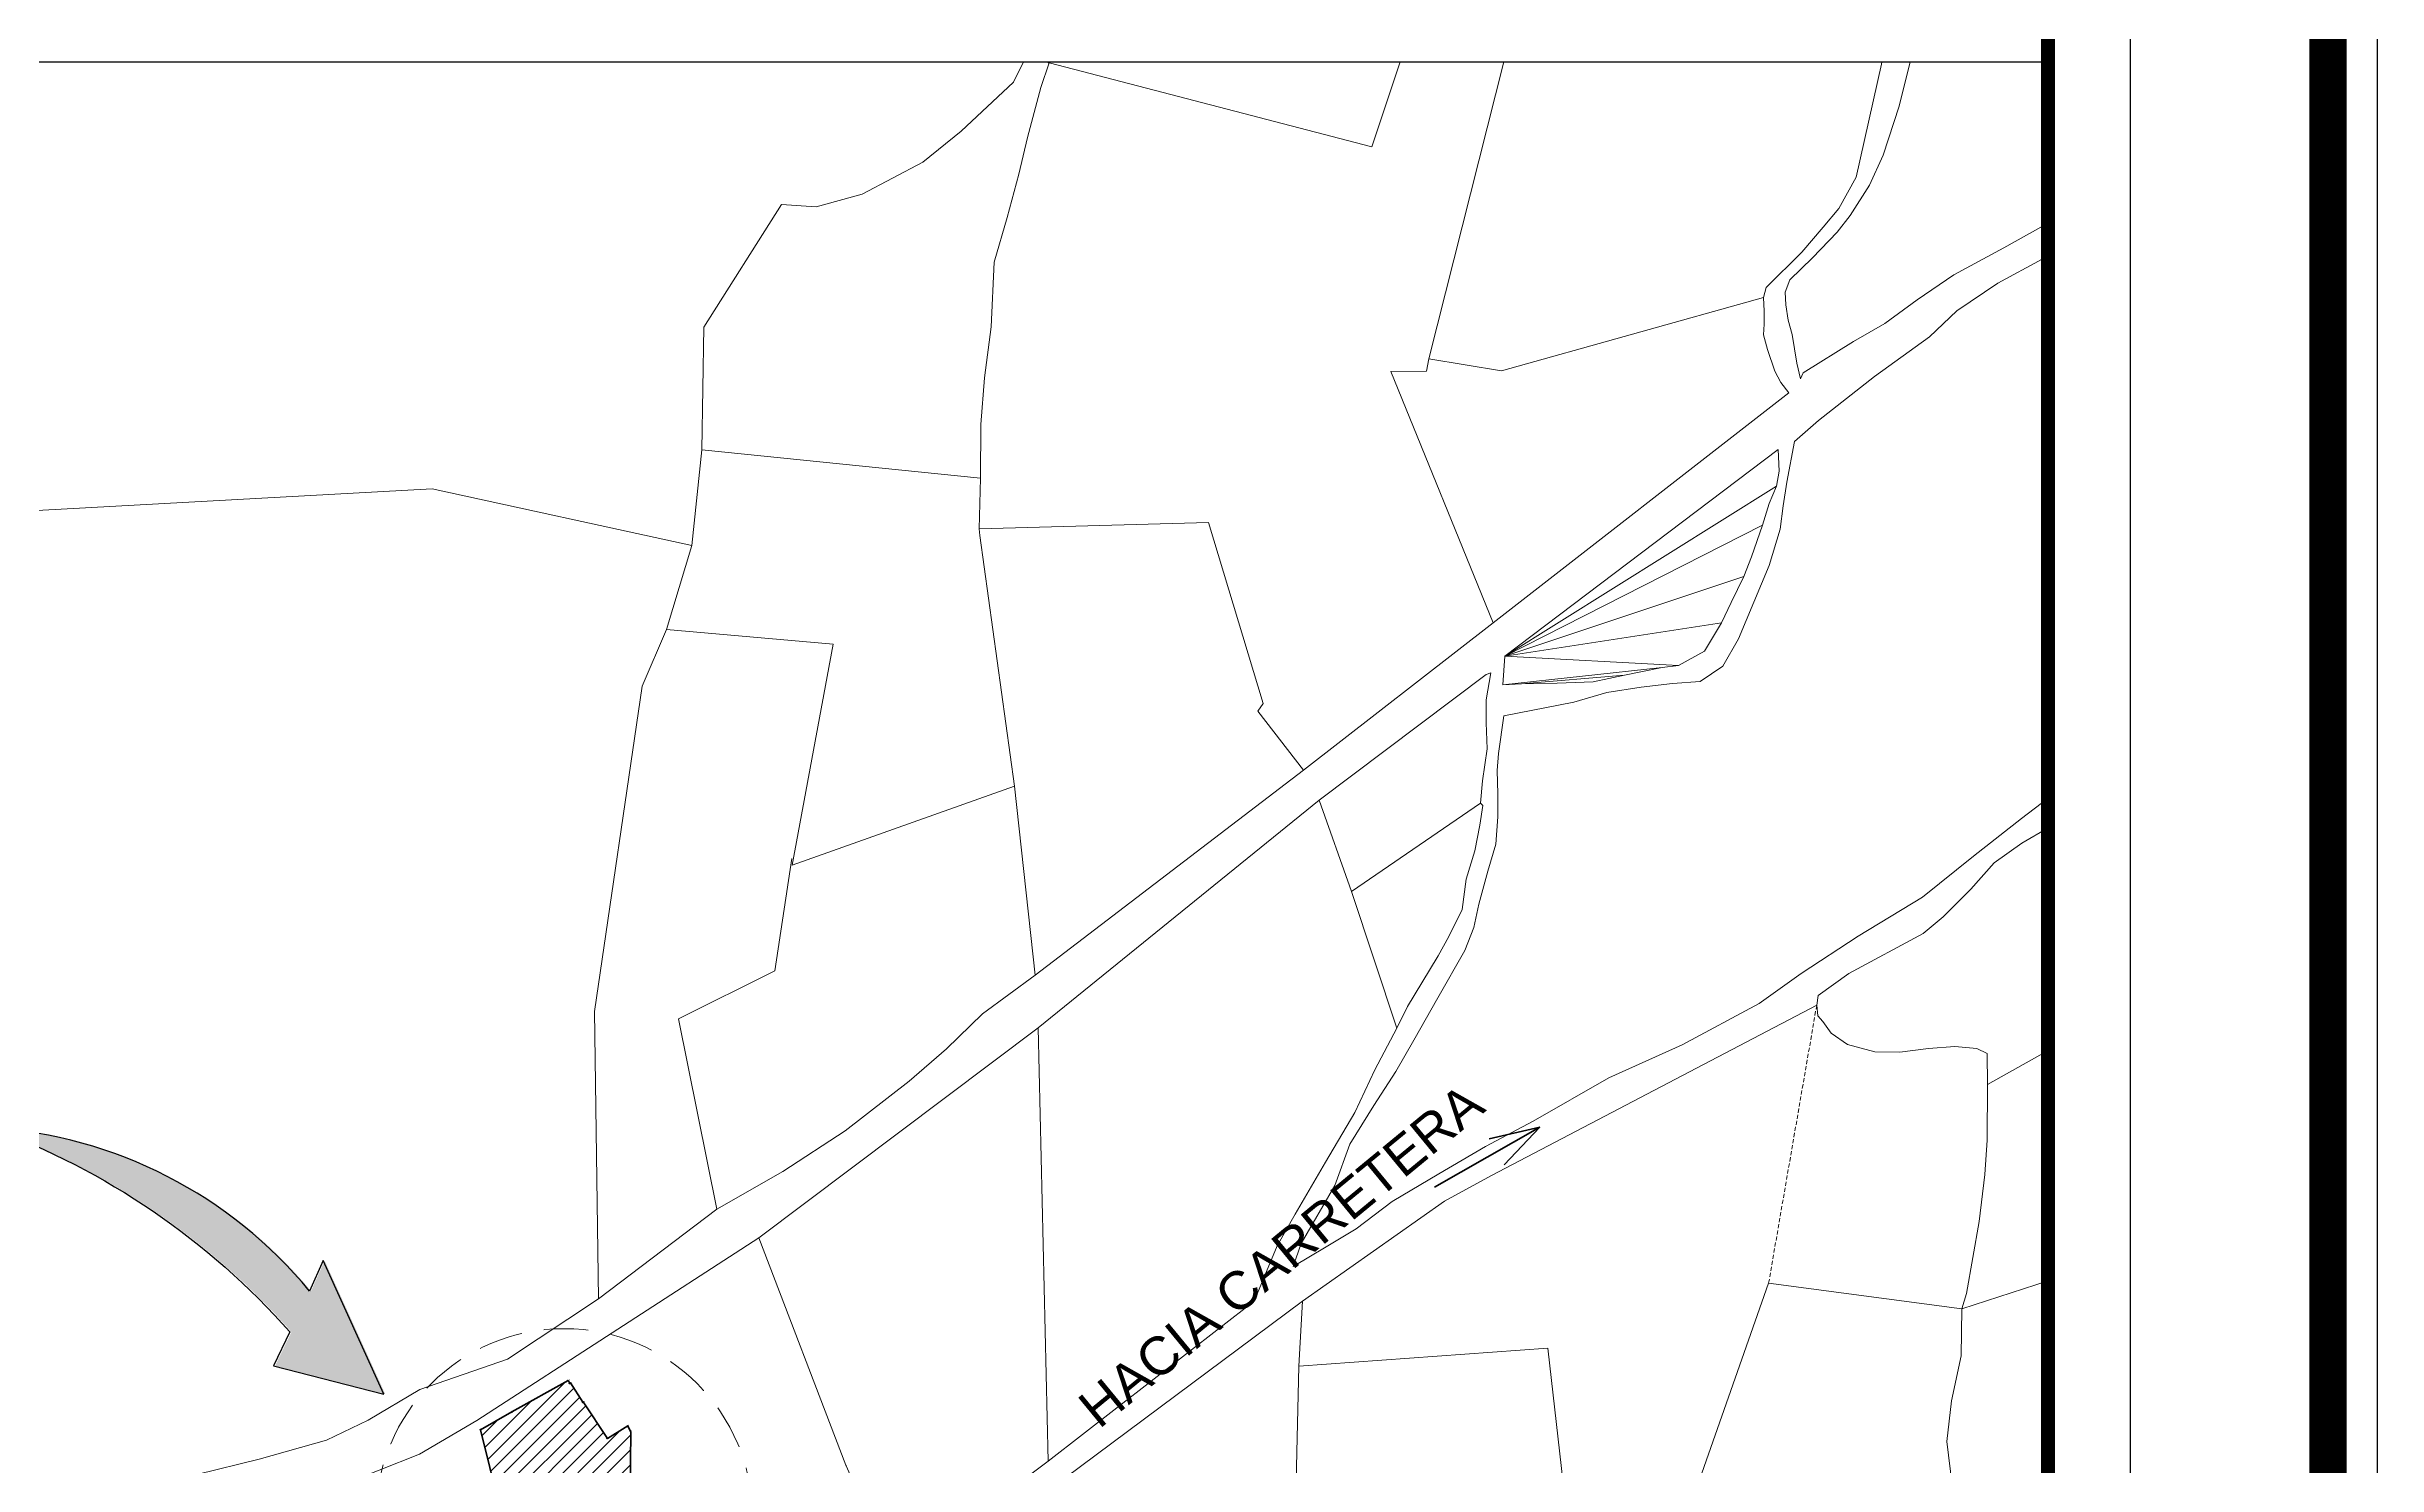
# Model space of a CAD drawing. Header units: millimetres. Extents: x -6666 to 12802, y -941 to 4807.
# Drawn here: x 969.3 to 1110.9, y 1653.5 to 1739.7 of the extents above; entities that cross this region are included whole.
import ezdxf

# ---------------------------------------------------------------- set-up
doc = ezdxf.new("R2010")
doc.units = ezdxf.units.MM
doc.linetypes.add('HIDDEN', pattern=[0.375, 0.25, -0.125])
doc.linetypes.add('OCULTA3', pattern=[0.44999999999999996, 0.3, -0.15])
for name, color, linetype in [('2', 1, 'Continuous'), ('3', 7, 'Continuous'), ('4', 7, 'Continuous'), ('CVL_CUADCON_TX', 2, 'Continuous')]:
    doc.layers.add(name, color=color, linetype=linetype)
doc.layers.add('Point', color=5, linetype='Continuous', lineweight=100)
doc.layers.add('Point_Name', color=1, linetype='Continuous', lineweight=100)
doc.styles.add('PUNTOS PI', font='arial.ttf', dxfattribs={"height": 2.75})
doc.styles.get("Standard").update_dxf_attribs({"font": 'arial.ttf'})

msp = doc.modelspace()

# ---------------------------------------------------------------- hatches: boundary and pattern name
h = msp.add_hatch(color=256)
h.dxf.hatch_style = 1
edge = h.paths.add_edge_path()
edge.add_arc((950.8362970692251, 1632.179353917089), 44.50050200015207, 41.424748044740284, 70.14773319106831, ccw=False)
edge.add_line((984.2039018245559, 1661.622479280994), (983.2032852950651, 1659.559337010213))
edge.add_line((983.2032852950651, 1659.559337010213), (989.8998258127976, 1657.847850325124))
edge.add_line((989.8998258127976, 1657.847850325124), (986.2140923463885, 1665.957103262262))
edge.add_line((986.2140923463885, 1665.957103262262), (985.3909378515236, 1664.102550640308))
edge.add_arc((964.2537052282278, 1646.723001881109), 27.36478244063536, 39.4278772044463, 86.44921827342435)
h = msp.add_hatch()
h.set_pattern_fill('ANSI31', color=6, scale=0.2)
h.set_pattern_definition([(45, (-2.5, 959.687443825379), (-0.4490128060534577, 0.4490128060534577), [])])
h.paths.add_polyline_path([(1004.808636273436, 1655.549302556898), (1004.633689246122, 1655.920404484003), (1003.387105219805, 1655.16346221156), (1001.913426538642, 1657.37441596081), (1001.900799824896, 1657.363495956078), (1001.144588253126, 1658.535960747577), (1001.097366626716, 1658.505601989287), (1001.001416706065, 1658.679770629756), (997.5746221007939, 1656.773870084524), (997.580300598398, 1656.764265039559), (995.6793035911323, 1655.686883208268), (997.941991855896, 1646.540786857549), (998.0510788811989, 1646.558765759339), (998.8735564854396, 1643.251171341861), (999.4848862863709, 1641.069865161361), (1002.961447767298, 1643.376296909172), (1004.523264068146, 1644.415340109631), (1004.690010950704, 1645.051236091115)])
h.paths.add_polyline_path([(998.0304197552266, 1646.578616953266), (998.1790043391284, 1646.578616953266), (998.1790043391284, 1646.674745875503), (998.0304197552266, 1646.674745875503)], flags=24)
h.paths.add_polyline_path([(997.911640674725, 1646.559789392978), (998.0602252586268, 1646.559789392978), (998.0602252586268, 1646.655918315215), (997.911640674725, 1646.655918315215)], flags=25)
h.paths.add_polyline_path([(995.6632821040928, 1655.681980411542), (995.8118666879946, 1655.681980411542), (995.8118666879946, 1655.778109333779), (995.6632821040928, 1655.778109333779)], flags=9)
h.paths.add_polyline_path([(997.5756307199351, 1656.766681715214), (997.7242153038369, 1656.766681715214), (997.7242153038369, 1656.862810637451), (997.5756307199351, 1656.862810637451)], flags=25)
h.paths.add_polyline_path([(997.5808277325939, 1656.777557758961), (997.7294123164957, 1656.777557758961), (997.7294123164957, 1656.873686681198), (997.5808277325939, 1656.873686681198)], flags=25)
h.paths.add_polyline_path([(1000.958522446371, 1658.659755943899), (1001.107107030273, 1658.659755943899), (1001.107107030273, 1658.755884866136), (1000.958522446371, 1658.755884866136)], flags=9)
h.paths.add_polyline_path([(1001.060507160915, 1658.496664546777), (1001.209091744817, 1658.496664546777), (1001.209091744817, 1658.592793469014), (1001.060507160915, 1658.592793469014)], flags=24)
h.paths.add_polyline_path([(1001.097165766148, 1658.509517219823), (1001.24575035005, 1658.509517219823), (1001.24575035005, 1658.60564614206), (1001.097165766148, 1658.60564614206)], flags=25)
h.paths.add_polyline_path([(1001.867791273851, 1657.350004427504), (1002.016375857753, 1657.350004427504), (1002.016375857753, 1657.446133349742), (1001.867791273851, 1657.446133349742)], flags=24)
h.paths.add_polyline_path([(1001.88395747078, 1657.356407453769), (1002.032542054681, 1657.356407453769), (1002.032542054681, 1657.452536376006), (1001.88395747078, 1657.452536376006)], flags=24)
h.paths.add_polyline_path([(1003.354442999256, 1655.154911830902), (1003.503027583158, 1655.154911830902), (1003.503027583158, 1655.251040753139), (1003.354442999256, 1655.251040753139)], flags=24)
h.paths.add_polyline_path([(1004.776625650958, 1655.562231929388), (1004.886363031586, 1655.562231929388), (1004.886363031586, 1655.658360851625), (1004.776625650958, 1655.658360851625)], flags=9)
h.paths.add_polyline_path([(1002.946130288066, 1643.402122014643), (1003.055424285337, 1643.402122014643), (1003.055424285337, 1643.496920786812), (1002.946130288066, 1643.496920786812)], flags=24)
h.paths.add_polyline_path([(999.342166695206, 1641.01548090835), (999.4518017565974, 1641.01548090835), (999.4518017565974, 1641.111302872879), (999.342166695206, 1641.111302872879)], flags=9)
h.paths.add_polyline_path([(999.1582134258476, 1641.721109739781), (999.2679508064751, 1641.721109739781), (999.2679508064751, 1641.817238662019), (999.1582134258476, 1641.817238662019)], flags=25)
h.paths.add_polyline_path([(999.196729943598, 1642.090989044701), (999.3064673242255, 1642.090989044701), (999.3064673242255, 1642.187117966938), (999.196729943598, 1642.187117966938)], flags=25)

# ---------------------------------------------------------------- linework, layer by layer
at = {"color": 7}
msp.add_line((890.8628362734107, 1738.757810694266), (1090.862836273411, 1738.757810694266), dxfattribs=at)
at = {"color": 7, "lineweight": 50}
for p, q in [((1053.601420052626, 1670.411972057988), (1060.004344932245, 1674.060782510084)), ((1060.004344932245, 1674.060782510084), (1056.925389827234, 1673.362789088333)), ((1060.004344932245, 1674.060782510084), (1057.834423542208, 1671.767618644038))]:
    msp.add_line(p, q, dxfattribs=at)
for points in [[(269.8628362734107, 1175.485622077867), (1110.862836273411, 1175.485622077867), (1110.862836273411, 1769.485622077867), (269.8628362734107, 1769.485622077867)], [(299.8628362734107, 1190.485622077867), (1095.862836273411, 1190.485622077867), (1095.862836273411, 1754.485622077867), (299.8628362734107, 1754.485622077867)]]:
    msp.add_lwpolyline(points, close=True)
for points, const_width in [([(272.8628362734107, 1178.485622077867), (1107.862836273411, 1178.485622077867), (1107.862836273411, 1766.485622077867), (272.8628362734108, 1766.485622077867)], 2.27999999447912), ([(1090.862836273411, 1749.485622077867), (890.8628362734107, 1749.485622077867), (890.8628362734107, 1561.985622077867), (1090.862836273411, 1561.985622077867)], 0.8333333333333331)]:
    msp.add_lwpolyline(points, close=True, dxfattribs=dict(const_width=const_width))
msp.add_lwpolyline([(965.948492967771, 1674.035252109242, -0.1236643655010907), (984.111129466226, 1661.624384108071), (983.110512935571, 1659.56124183729), (989.8070534533035, 1657.8497551522), (986.1213199868944, 1665.959008089339), (985.2981654920295, 1664.104455465057, 0.2069602049876371), (965.948492967771, 1674.035252109242, -60.59783436732155)], format="xyb")
at = {"lineweight": 50}
msp.add_lwpolyline([(1004.674334462175, 1644.991453168001), (1004.689312625294, 1644.989435908823), (1004.808636273436, 1655.549302556898), (1004.633689246122, 1655.920404484003), (1003.387105219805, 1655.16346221156), (1001.913426538642, 1657.37441596081), (1001.900799824896, 1657.363495956078), (1001.144588253126, 1658.535960747577), (1001.097366626716, 1658.505601989287), (1001.001416706065, 1658.679770629756), (997.5746221007939, 1656.773870084524), (997.580300598398, 1656.764265039559), (995.6793035911323, 1655.686883208268), (997.941991855896, 1646.540786857549), (998.0510788811989, 1646.558765759339), (998.8735564854396, 1643.251171341861), (999.2033797954609, 1642.074317827561), (999.1615774812453, 1641.69833324472), (999.3519012282886, 1640.981639780729), (1002.961447767299, 1643.376296909173), (1004.523264068146, 1644.415340109631)], close=True, dxfattribs=at)
at = {"linetype": 'OCULTA3', "lineweight": 15, "ltscale": 9}
msp.add_circle((1000.763610359892, 1650.387514067518), 11.43676538949642, dxfattribs=at)
at = {"layer": '2', "color": 1, "linetype": 'Continuous'}
msp.add_line((1030.106196728448, 1738.757810694266), (1030.209336273412, 1738.703402556895), dxfattribs=at)
at = {"layer": '2', "color": 1, "linetype": 'Continuous', "lineweight": 5}
for p, q in [((1090.504236273413, 1726.770102556908), (1090.862836273411, 1726.987411210588)), ((1090.504236273413, 1726.770102556908), (1090.862836273411, 1725.561869633918)), ((1009.120336273398, 1715.197502556905), (1026.047036273409, 1713.478402556894)), ((1006.982236273416, 1704.278202556908), (1017.099836273403, 1703.398902556902)), ((1017.099836273403, 1703.398902556902), (1014.601236273411, 1689.976002556897)), ((1045.663136273419, 1695.733602556908), (1029.355536273408, 1683.298802556908)), ((1014.601236273411, 1689.976002556897), (1028.099336273415, 1694.765502556898)), ((1028.099336273415, 1694.765502556898), (1029.355536273408, 1683.298802556908)), ((1029.542336273407, 1680.092102556905), (1046.61293627341, 1693.917102556905)), ((1048.57323627342, 1688.374502556883), (1046.61293627341, 1693.917102556905)), ((1056.412036273414, 1693.745202556901), (1048.57323627342, 1688.374502556883)), ((1051.322836273412, 1680.069602556895), (1048.57323627342, 1688.374502556883)), ((1012.579036273415, 1667.339202556895), (1029.542336273407, 1680.092102556905)), ((1030.158136273414, 1653.785202556891), (1029.542336273407, 1680.092102556905)), ((1087.186136273416, 1676.643802556904), (1090.862836273411, 1678.722185609817)), ((1010.027836273406, 1669.074502556884), (1002.851836273407, 1663.639802556901)), ((1017.873536273411, 1653.528102556892), (1012.579036273415, 1667.339202556895)), ((1069.427836273408, 1651.901402556892), (1073.899136273416, 1664.597202556903)), ((1073.899136273416, 1664.597202556903), (1085.632436273416, 1663.034902556888)), ((1090.862836273411, 1664.733333895869), (1085.632436273416, 1663.034902556888)), ((1042.648836273413, 1663.498402556889), (1030.158136273414, 1653.785202556891)), ((1045.600336273405, 1663.503102556891), (1045.368436273413, 1659.549702556893))]:
    msp.add_line(p, q, dxfattribs=at)
for points in [[(1028.651515658011, 1738.757810694266), (1028.043236273403, 1737.516102556904), (1024.866836273406, 1734.551702556895), (1022.535436273407, 1732.673402556889), (1018.856936273416, 1730.718702556887), (1016.072336273413, 1729.952802556913), (1013.957936273404, 1730.091302556913)], [(1091.122536273411, 1729.100202556905), (1088.175936273408, 1727.465102556903), (1085.153036273405, 1725.828402556895), (1082.916736273415, 1724.308602556908), (1080.95883627341, 1722.87040255691), (1079.045636273415, 1721.764302556911), (1076.002036273414, 1719.872502556905), (1075.830636273411, 1719.512602556912), (1075.609636273413, 1720.451102556913), (1075.322636273402, 1722.203602556904), (1075.077636273407, 1723.065202556896), (1074.932936273402, 1724.005202556887), (1074.89333627341, 1724.768802556904), (1075.184836273413, 1725.513102556901), (1076.559236273421, 1726.863902556893), (1078.056936273413, 1728.420802556906), (1078.852336273405, 1729.429402556895), (1080.014236273411, 1731.260202556891), (1080.845436273416, 1733.084802556896), (1081.833436273417, 1736.058902556911), (1082.500776344819, 1738.757810694266)], [(1013.957936273404, 1730.091302556913), (1009.236536273413, 1722.639202556895), (1009.120336273398, 1715.197502556905)], [(1090.862836273411, 1694.034565665713), (1089.252136273408, 1692.810202556891), (1086.343336273421, 1690.51330255691), (1083.234336273414, 1688.034302556906), (1079.334436273406, 1685.667802556903), (1075.865536273403, 1683.385802556896), (1073.329236273414, 1681.580002556901), (1068.643236273405, 1679.071302556895), (1064.202636273407, 1677.051302556899), (1059.5953362734, 1674.416702556886), (1056.697736273421, 1672.884302556907), (1053.878836273409, 1671.226102556913), (1051.034936273405, 1669.541902556895), (1048.851836273407, 1667.895602556896), (1047.040436273412, 1666.791402556906), (1045.026936273411, 1665.607002556902), (1045.510036273412, 1666.991902556895), (1047.55633627341, 1670.520902556899), (1048.476536273414, 1673.035102556898), (1049.934136273416, 1675.381002556901), (1051.269836273412, 1677.444402556909), (1052.353936273412, 1679.350202556905), (1053.80733627341, 1681.925402556892), (1055.458936273404, 1684.784502556893), (1055.992536273417, 1686.195902556899), (1056.297136273413, 1687.602902556905), (1056.845236273417, 1689.600502556885), (1057.323636273417, 1691.240102556902), (1057.445536273408, 1692.89840255689), (1057.444936273416, 1694.299702556893), (1057.418436273412, 1695.725902556904), (1057.501236273412, 1696.746602556897), (1057.814736273413, 1699.045502556904), (1062.074136273404, 1699.864702556907), (1064.073136273404, 1700.462902556891), (1066.153636273408, 1700.782302556905), (1068.057936273402, 1700.996602556897), (1069.734736273407, 1701.130102556894), (1071.117136273409, 1702.047902556901), (1072.078336273407, 1703.72210255691), (1073.929536273416, 1708.164602556914), (1074.601036273412, 1710.368402556908), (1074.778036273405, 1711.798402556889), (1075.005936273414, 1713.229502556888), (1075.468736273415, 1715.709602556909), (1076.920736273405, 1716.985302556907), (1080.331736273405, 1719.64840255689), (1083.671036273408, 1722.055302556903), (1085.320936273405, 1723.640502556898), (1087.808736273419, 1725.318002556889), (1090.504236273413, 1726.770102556908)], [(1009.120336273398, 1715.197502556905), (1008.515936273412, 1709.377202556907), (1008.515936273412, 1709.377202556907), (1006.982236273416, 1704.278202556908)], [(1008.515936273412, 1709.377202556907), (992.7530362734033, 1712.825202556905), (952.4653362734061, 1710.613402556904), (952.2738362734126, 1708.59710255691), (952.1987362734108, 1704.417302556914), (952.2236362734147, 1700.341402556906), (951.6537362734125, 1694.037602556912), (951.5104362734055, 1689.423502556882), (951.269236273416, 1683.227802556912), (951.654436273413, 1678.929402556895), (951.7325362734082, 1674.727002556898), (948.7440395491049, 1674.367770360132)], [(1028.099336273415, 1694.765502556898), (1026.010136273402, 1709.98730255691), (1025.951636273407, 1710.393802556904)], [(1002.851836273407, 1663.639802556901), (1002.60413627341, 1681.087402556903), (1005.494136273413, 1700.836102556899), (1006.982236273416, 1704.278202556908)], [(1046.61293627341, 1693.917102556905), (1056.750536273437, 1701.547702556892), (1057.028436273413, 1701.654902556907), (1056.753536273405, 1700.019102556907), (1056.754036273418, 1698.617902556896), (1056.808836273412, 1697.039302556911), (1056.514136273418, 1695.097402556888), (1056.412036273414, 1693.745202556901)], [(1056.412036273414, 1693.745202556901), (1056.542036273418, 1693.594802556905), (1056.360836273412, 1692.393902556897), (1056.059036273411, 1690.834102556897), (1055.53113627341, 1689.117102556905), (1055.285436273407, 1687.278102556892), (1054.476336273405, 1685.632202556889), (1053.836336273413, 1684.473702556892), (1052.849136273417, 1682.824502556884), (1051.960036273409, 1681.381002556901), (1051.322836273412, 1680.069602556895)], [(1090.862836273411, 1692.236545709416), (1089.280036273405, 1691.307502556891), (1087.597636273404, 1690.103802556913), (1086.176736273424, 1688.522902556901), (1084.503336273407, 1686.835302556908), (1083.275436273409, 1685.818502556901), (1078.766136273411, 1683.389602556914), (1076.908036273409, 1682.055202556887), (1076.81713627341, 1681.4675025569), (1076.879836273409, 1680.831702556899), (1077.191736273413, 1680.480902556908), (1077.68823627341, 1679.776902556904), (1078.693436273414, 1679.082502556891), (1080.355736273403, 1678.629702556897), (1081.85733627341, 1678.607102556895), (1083.608536273408, 1678.843902556897), (1085.209536273411, 1678.950502556884), (1086.534536273412, 1678.84810255691), (1087.176536273415, 1678.529002556899), (1087.186136273416, 1676.643802556904)], [(1010.027836273406, 1669.074502556884), (1007.701036273425, 1680.648502556883), (1013.549936273408, 1683.561302556908), (1014.59363627341, 1690.383502556892)], [(1029.355536273408, 1683.298802556908), (1026.167836273409, 1680.945702556889), (1023.96833627341, 1678.815002556887), (1021.714736273414, 1676.861702556905), (1017.827136273409, 1673.833002556903), (1014.030936273415, 1671.3665025569), (1010.027836273406, 1669.074502556884)], [(1045.600336273405, 1663.503102556891), (1054.214736273414, 1669.576402556892), (1057.061036273411, 1671.133202556889), (1076.81713627341, 1681.4675025569)], [(1051.322836273412, 1680.069602556895), (1049.995636273412, 1677.547802556907), (1048.771736273418, 1674.951402556892), (1046.995736273417, 1671.9371025569), (1045.146236273406, 1668.768402556908), (1044.062136273416, 1666.862702556905), (1042.648836273413, 1663.498402556889)], [(1085.632436273416, 1663.034902556888), (1085.92053627341, 1663.957602556908), (1086.679036273417, 1668.328602556904), (1087.033036273409, 1671.188702556906), (1087.172236273407, 1673.28050255689), (1087.186136273416, 1676.643802556904)], [(1012.579036273415, 1667.339202556895), (995.4618774005503, 1656.251901780145), (991.9842362734198, 1654.212002556884), (987.084436273406, 1652.259802556896), (979.7474362734065, 1650.006802556916), (975.6181362734096, 1649.037202556893), (972.4717362734191, 1648.570202556901), (971.7374362734081, 1648.378102556891), (969.914136273419, 1647.91060255691)], [(939.9820362734063, 1649.817602556894), (940.7936362734108, 1649.960302556908), (945.6790362734173, 1649.950502556884), (952.1466362734136, 1649.690202556896), (956.4447362734063, 1649.796702556891), (960.127536273405, 1650.146402556911), (964.5250362734114, 1650.382202556889), (972.045736273405, 1650.957102556896), (978.4458362734113, 1652.963102556901), (982.2450362734089, 1653.901002556897), (986.3201362734144, 1655.047902556901), (988.867336273408, 1656.267902556896), (991.9877362734223, 1658.13560255691), (997.3223362734134, 1659.968702556887), (1002.851836273407, 1663.639802556901)], [(1009.81713627341, 1636.586402556902), (1010.517436273414, 1637.236602556911), (1013.349536273414, 1639.557502556891), (1017.313836273406, 1642.562202556893), (1019.791236273413, 1644.800002556895), (1022.982736273418, 1646.949302556897), (1026.325836273405, 1649.152502556886), (1045.600336273405, 1663.503102556891)], [(1085.632436273416, 1663.034902556888), (1085.583636273415, 1660.180502556889), (1084.998336273413, 1657.443402556908), (1084.71363627342, 1654.966702556886), (1085.042536273406, 1652.323202556903)], [(1069.427836273408, 1651.901402556892), (1061.428436273411, 1652.438502556896), (1060.487136273405, 1660.650002556896), (1045.368436273413, 1659.549702556893), (1044.891936273412, 1638.623502556813), (1047.602336273405, 1631.056802556916)], [(1030.158136273414, 1653.785202556891), (1020.87303627341, 1646.833102556896), (1017.873536273411, 1653.528102556892)]]:
    msp.add_lwpolyline(points, dxfattribs=at)
msp.add_point((1017.873536273411, 1653.528102556892), dxfattribs=at)
at = {"layer": '3', "color": 1, "linetype": 'HIDDEN', "lineweight": 5}
msp.add_line((1076.81713627341, 1681.4675025569), (1073.899136273416, 1664.597202556903), dxfattribs=at)
at = {"layer": '4', "color": 1, "linetype": 'Continuous', "lineweight": 5}
for p, q in [((1049.794336273411, 1733.594902556898), (1030.209336273412, 1738.703402556895)), ((1051.522646735435, 1738.757810694266), (1049.794336273411, 1733.594902556898)), ((1057.681936273413, 1719.997402556889), (1073.576436273408, 1724.438202556894)), ((1053.124836273415, 1719.981802556916), (1050.961336273413, 1719.951502556885)), ((1050.961336273413, 1719.951502556885), (1057.175636273405, 1704.689502556897)), ((1053.259836273413, 1720.724102556911), (1053.124836273415, 1719.981802556916)), ((1053.259836273413, 1720.724102556911), (1057.681936273413, 1719.997402556889)), ((1026.047036273409, 1713.478402556894), (1025.951636273407, 1710.393802556904)), ((1025.951636273407, 1710.393802556904), (1039.887736273409, 1710.784002556904)), ((1057.175636273405, 1704.689502556897), (1045.663136273419, 1695.733602556908)), ((1042.873936273409, 1699.324302556897), (1045.663136273419, 1695.733602556908))]:
    msp.add_line(p, q, dxfattribs=at)
for points in [[(1030.209336273412, 1738.703402556895), (1029.703136273409, 1737.190702556908), (1028.894136273411, 1734.169002556891), (1028.375736273421, 1731.942702556887), (1027.661336273413, 1729.3050025569), (1026.872136273414, 1726.589502556898), (1026.690636273408, 1722.662502556896), (1026.290036273414, 1719.572202556902), (1026.062836273402, 1716.739902556893), (1026.047036273409, 1713.478402556894)], [(1057.82618573666, 1738.757810694266), (1053.259836273413, 1720.724102556911)], [(1073.74313627341, 1725.052802556912), (1075.916736273415, 1727.208402556899), (1077.211836273415, 1728.710602556817), (1078.157636273438, 1729.849402556891), (1079.216336273406, 1731.754702556897), (1080.74283627341, 1738.611502556895), (1080.772946899248, 1738.757810694266)], [(1057.175636273405, 1704.689502556897), (1075.134036273408, 1718.658702556902), (1074.638936273408, 1719.286302556909), (1074.270136273437, 1719.967202556898), (1073.838536273415, 1721.283902556911), (1073.593036273407, 1722.171002556892), (1073.631636273436, 1722.83420255689), (1073.616936273425, 1723.623702556893), (1073.576436273408, 1724.438202556894), (1073.74313627341, 1725.052802556912)], [(1039.887736273409, 1710.784002556904), (1043.196136273426, 1699.789002556886), (1042.873936273409, 1699.324302556897)]]:
    msp.add_lwpolyline(points, dxfattribs=at)
at = {"layer": 'Point', "lineweight": 50}
for p in [(1000.974543933411, 1658.664658740625, -0.1446780268766013), (1001.076528647955, 1658.501567343502, -0.146456257664596), (1001.113187253188, 1658.514420016549, -0.1639601697454012), (1001.883812760891, 1657.35490722423, -0.1345345294521998), (1001.899978957819, 1657.361310250494, -0.1287248864041999), (997.5916522069747, 1656.77158451194, -0.1238602611532968), (997.5968492196334, 1656.782460555686, -0.1288682143984019), (1004.613087214311, 1655.913376513329, -0.07710420739309853), (995.6793035911323, 1655.686883208268), (1003.370464486296, 1655.159814627627, -0.1025083102991005), (1004.792647137998, 1655.567134726113, -0.06423186631949918)]:
    msp.add_point(p, dxfattribs=at)

# ---------------------------------------------------------------- texts
at = {"layer": 'CVL_CUADCON_TX', "color": 7, "insert": (1031.778092431208, 1657.464533086425), "char_height": 2.3, "width": 32.54455486262606, "attachment_point": 1, "rotation": 39.46816043518096, "style": 'PUNTOS PI'}
msp.add_mtext('HACIA CARRETERA ', dxfattribs=at)
at = {"layer": 'Point_Name', "lineweight": 50}
for s, p in [('p15', (1000.974543933411, 1658.689658740625, -24.6683490799807)), ('p14', (1001.076528647955, 1658.526567343502, -24.6683490799807)), ('p13', (1001.113187253188, 1658.539420016548, -24.6683490799807)), ('p12', (1001.883812760891, 1657.37990722423, -24.6683490799807)), ('p11', (1001.899978957819, 1657.386310250495, -24.6683490799807)), ('p17', (997.5916522069747, 1656.79658451194, -24.6683490799807)), ('p16', (997.5968492196334, 1656.807460555687, -24.6683490799807)), ('p9', (1004.613087214311, 1655.938376513329, -24.6683490799807)), ('p18', (995.6793035911323, 1655.711883208268, -24.6683490799807)), ('p10', (1003.370464486296, 1655.184814627628, -24.6683490799807)), ('p8', (1004.792647137998, 1655.592134726114, -24.6683490799807))]:
    msp.add_text(s, height=0.05, dxfattribs=at).set_placement(p)

# ---------------------------------------------------------------- meshes
at = {"layer": '2', "color": 1, "linetype": 'Continuous', "lineweight": 5}
mesh = msp.add_polyface(dxfattribs=at)
corners = [(1074.374336273413, 1712.988302556911), (1057.874836273404, 1702.664502556898), (1073.527536273414, 1710.628402556894), (1072.389836273407, 1707.498602556899), (1071.042436273412, 1704.696202556902), (1068.419136273413, 1702.098902556902), (1067.429036273417, 1701.978402556894), (1057.754336273407, 1700.929702556898), (1065.147936273406, 1701.502202556907), (1058.898436273408, 1700.976802556911), (1074.485736273407, 1715.206902556909), (1074.535336273413, 1713.908502556799), (1073.935836273413, 1711.935402556901), (1072.850836273403, 1708.704802556914), (1071.630236273402, 1705.930202556887), (1070.005936273436, 1702.969602556896), (1063.246936273405, 1701.109702556902), (1061.060436273405, 1701.017502556901)]
mesh.append_faces([[corners[k] for k in face] for face in [(1, 0, 11, 10), (8, 9, 17, 16)]], dxfattribs={"vtx0": -1, "color": 1})
mesh.append_faces([[corners[k] for k in face] for face in [(0, 1, 2, 12), (2, 1, 3, 13), (3, 1, 4, 14), (4, 1, 5, 15)]], dxfattribs={"vtx0": -1, "vtx1": -1, "color": 1})
mesh.append_faces([[corners[k] for k in face] for face in [(5, 1, 7, 6), (6, 7, 9, 8)]], dxfattribs={"vtx0": -1, "vtx2": -1, "color": 1})

doc.saveas('drawing.dxf')
